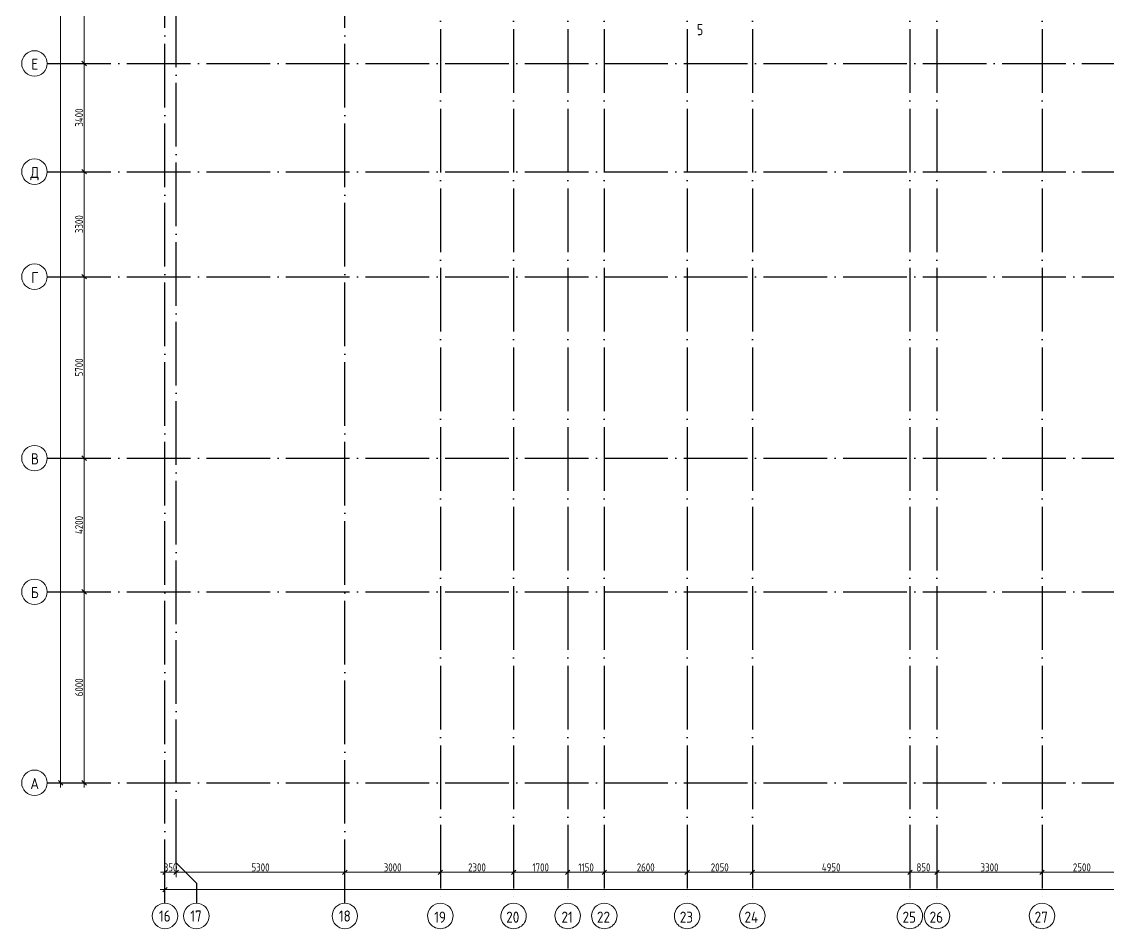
# Model space of a CAD drawing. Header units: millimetres. Extents: x -68946 to 288321, y -402657 to 324925.
# Drawn here: x 77406 to 111536, y 112621 to 141134 of the extents above; entities that cross this region are included whole.
import ezdxf

# ---------------------------------------------------------------- set-up
doc = ezdxf.new("R2010")
doc.units = ezdxf.units.MM
doc.linetypes.add('ADSK_Линия сетки', pattern=[2500, 2000, -250, 0, -250])
doc.layers.get('Defpoints').update_dxf_attribs({"color": 250})
for name, color, linetype, lineweight in [('A-ANNO-DIMS', 250, 'Continuous', 9), ('G-ANNO-SYMB-3', 250, 'Continuous', 9), ('Оси', 250, 'Continuous', 9), ('Оси-1', 250, 'ADSK_Линия сетки', 9)]:
    doc.layers.add(name, color=color, linetype=linetype, lineweight=lineweight)
doc.styles.add('GOST Common', font='', dxfattribs={"width": 0.9, "height": 350})
doc.styles.add('GOST Common_1', font='', dxfattribs={"width": 0.9, "height": 250})
doc.styles.add('А3', font='ГОСТ тип А.ttf')
doc.styles.get('GOST Common').set_extended_font_data('GOST Common')
doc.styles.get('GOST Common_1').set_extended_font_data('GOST Common')
doc.dimstyles.new('ADSK_Основной_2_5_мм', dxfattribs={"dimscale": 304.8, "dimtxt": 0.824897, "dimasz": 0.463911, "dimexe": 0.492126, "dimexo": 0.001615, "dimgap": 0.098425, "dimtad": 1, "dimdec": 0, "dimlfac": 304.8, "dimdsep": 46, "dimtxsty": 'GOST Common_1', "dimblk1": 'OBLIQUE', "dimblk2": 'OBLIQUE', "dimsah": 1, "dimcen": 0.09, "dimdle": 0.492126, "dimazin": 0, "dimtfac": 1, "dimtdec": 4, "dimtix": 1, "dimtmove": 0, "dimatfit": 3, "dimfxl": 1, "dimtvp": 1, "dimtolj": 1, "dimtzin": 0, "dimlwd": 9, "dimlwe": 9, "dimarcsym": 2})

# ---------------------------------------------------------------- blocks, each defined once
blk = doc.blocks.new('Ось сетки - Круг_Ø8 мм-39983606-АР1_Маркировочный план подвала_ Блок 2_ 3')
at = {"layer": 'Оси'}
for start, end in [(360, 180), (180, 360)]:
    blk.add_arc((0, 0), 4, start, end, dxfattribs=at)
blk = doc.blocks.new('_Oblique')
at = {"color": 0, "linetype": 'ByBlock', "lineweight": -2}
blk.add_line((-0.5, -0.5), (0.5, 0.5), dxfattribs=at)
blk = doc.blocks.new('*D5665')
at = {"layer": 'A-ANNO-DIMS', "color": 0, "lineweight": 9, "transparency": 16777216}
for p, q in [((82256, 114708), (82256, 114260)), ((81906, 114410), (81764, 114410)), ((81906, 114509), (81906, 114260)), ((81906, 114410), (82256, 114410)), ((82256, 114410), (82397, 114410))]:
    blk.add_line(p, q, dxfattribs=at)
at = {"layer": 'Defpoints', "color": 0, "transparency": 16777216}
for p in [(82256, 114708), (81906, 114510), (82256, 114410)]:
    blk.add_point(p, dxfattribs=at)
at = {"layer": 'A-ANNO-DIMS', "color": 0, "lineweight": 9, "transparency": 16777216, "xscale": 141.4, "yscale": 141.4, "zscale": 141.4}
blk.add_blockref('_Oblique', (81906, 114410), dxfattribs=at)
at = {"layer": 'A-ANNO-DIMS', "color": 0, "lineweight": 9, "transparency": 16777216, "xscale": 141.4, "yscale": 141.4, "zscale": 141.4, "rotation": 180}
blk.add_blockref('_Oblique', (82256, 114410), dxfattribs=at)
at = {"layer": 'A-ANNO-DIMS', "color": 0, "lineweight": 25, "transparency": 16777216, "insert": (82081, 114565), "char_height": 251.4, "width": 567.63, "attachment_point": 5, "style": 'А3'}
blk.add_mtext('\\A1;350', dxfattribs=at)
blk = doc.blocks.new('*D5666')
at = {"layer": 'A-ANNO-DIMS', "color": 0, "lineweight": 9, "transparency": 16777216}
for p, q in [((82256, 114708), (82256, 114260)), ((82106, 114410), (87706, 114410)), ((87556, 114509), (87556, 114260))]:
    blk.add_line(p, q, dxfattribs=at)
at = {"layer": 'Defpoints', "color": 0, "transparency": 16777216}
for p in [(82256, 114708), (87556, 114510), (87556, 114410)]:
    blk.add_point(p, dxfattribs=at)
at = {"layer": 'A-ANNO-DIMS', "color": 0, "lineweight": 9, "transparency": 16777216, "xscale": 141.4, "yscale": 141.4, "zscale": 141.4, "rotation": 180}
blk.add_blockref('_Oblique', (82256, 114410), dxfattribs=at)
at = {"layer": 'A-ANNO-DIMS', "color": 0, "lineweight": 9, "transparency": 16777216, "xscale": 141.4, "yscale": 141.4, "zscale": 141.4}
blk.add_blockref('_Oblique', (87556, 114410), dxfattribs=at)
at = {"layer": 'A-ANNO-DIMS', "color": 0, "lineweight": 25, "transparency": 16777216, "insert": (84906, 114565), "char_height": 251.4, "width": 756.84, "attachment_point": 5, "style": 'А3'}
blk.add_mtext('\\A1;5300', dxfattribs=at)
blk = doc.blocks.new('*D5667')
at = {"layer": 'A-ANNO-DIMS', "color": 0, "lineweight": 9, "transparency": 16777216}
for p, q in [((87406, 114410), (90706, 114410)), ((87556, 114509), (87556, 114260)), ((90556, 114509), (90556, 114260))]:
    blk.add_line(p, q, dxfattribs=at)
at = {"layer": 'Defpoints', "color": 0, "transparency": 16777216}
for p in [(87556, 114510), (90556, 114510), (90556, 114410)]:
    blk.add_point(p, dxfattribs=at)
at = {"layer": 'A-ANNO-DIMS', "color": 0, "lineweight": 9, "transparency": 16777216, "xscale": 141.4, "yscale": 141.4, "zscale": 141.4, "rotation": 180}
blk.add_blockref('_Oblique', (87556, 114410), dxfattribs=at)
at = {"layer": 'A-ANNO-DIMS', "color": 0, "lineweight": 9, "transparency": 16777216, "xscale": 141.4, "yscale": 141.4, "zscale": 141.4}
blk.add_blockref('_Oblique', (90556, 114410), dxfattribs=at)
at = {"layer": 'A-ANNO-DIMS', "color": 0, "lineweight": 25, "transparency": 16777216, "insert": (89056, 114565), "char_height": 251.4, "width": 756.84, "attachment_point": 5, "style": 'А3'}
blk.add_mtext('\\A1;3000', dxfattribs=at)
blk = doc.blocks.new('*D5668')
at = {"layer": 'A-ANNO-DIMS', "color": 0, "lineweight": 9, "transparency": 16777216}
for p, q in [((90406, 114410), (93006, 114410)), ((90556, 114509), (90556, 114260)), ((92856, 114509), (92856, 114260))]:
    blk.add_line(p, q, dxfattribs=at)
at = {"layer": 'Defpoints', "color": 0, "transparency": 16777216}
for p in [(90556, 114510), (92856, 114510), (92856, 114410)]:
    blk.add_point(p, dxfattribs=at)
at = {"layer": 'A-ANNO-DIMS', "color": 0, "lineweight": 9, "transparency": 16777216, "xscale": 141.4, "yscale": 141.4, "zscale": 141.4, "rotation": 180}
blk.add_blockref('_Oblique', (90556, 114410), dxfattribs=at)
at = {"layer": 'A-ANNO-DIMS', "color": 0, "lineweight": 9, "transparency": 16777216, "xscale": 141.4, "yscale": 141.4, "zscale": 141.4}
blk.add_blockref('_Oblique', (92856, 114410), dxfattribs=at)
at = {"layer": 'A-ANNO-DIMS', "color": 0, "lineweight": 25, "transparency": 16777216, "insert": (91706, 114565), "char_height": 251.4, "width": 756.84, "attachment_point": 5, "style": 'А3'}
blk.add_mtext('\\A1;2300', dxfattribs=at)
blk = doc.blocks.new('*D5669')
at = {"layer": 'A-ANNO-DIMS', "color": 0, "lineweight": 9, "transparency": 16777216}
for p, q in [((92706, 114410), (94706, 114410)), ((92856, 114509), (92856, 114260)), ((94556, 114509), (94556, 114260))]:
    blk.add_line(p, q, dxfattribs=at)
at = {"layer": 'Defpoints', "color": 0, "transparency": 16777216}
for p in [(92856, 114510), (94556, 114510), (94556, 114410)]:
    blk.add_point(p, dxfattribs=at)
at = {"layer": 'A-ANNO-DIMS', "color": 0, "lineweight": 9, "transparency": 16777216, "xscale": 141.4, "yscale": 141.4, "zscale": 141.4, "rotation": 180}
blk.add_blockref('_Oblique', (92856, 114410), dxfattribs=at)
at = {"layer": 'A-ANNO-DIMS', "color": 0, "lineweight": 9, "transparency": 16777216, "xscale": 141.4, "yscale": 141.4, "zscale": 141.4}
blk.add_blockref('_Oblique', (94556, 114410), dxfattribs=at)
at = {"layer": 'A-ANNO-DIMS', "color": 0, "lineweight": 25, "transparency": 16777216, "insert": (93706, 114565), "char_height": 251.4, "width": 700.59, "attachment_point": 5, "style": 'А3'}
blk.add_mtext('\\A1;1700', dxfattribs=at)
blk = doc.blocks.new('*D5670')
at = {"layer": 'A-ANNO-DIMS', "color": 0, "lineweight": 9, "transparency": 16777216}
for p, q in [((94406, 114410), (95856, 114410)), ((94556, 114509), (94556, 114260)), ((95706, 114509), (95706, 114260))]:
    blk.add_line(p, q, dxfattribs=at)
at = {"layer": 'Defpoints', "color": 0, "transparency": 16777216}
for p in [(94556, 114510), (95706, 114510), (95706, 114410)]:
    blk.add_point(p, dxfattribs=at)
at = {"layer": 'A-ANNO-DIMS', "color": 0, "lineweight": 9, "transparency": 16777216, "xscale": 141.4, "yscale": 141.4, "zscale": 141.4, "rotation": 180}
blk.add_blockref('_Oblique', (94556, 114410), dxfattribs=at)
at = {"layer": 'A-ANNO-DIMS', "color": 0, "lineweight": 9, "transparency": 16777216, "xscale": 141.4, "yscale": 141.4, "zscale": 141.4}
blk.add_blockref('_Oblique', (95706, 114410), dxfattribs=at)
at = {"layer": 'A-ANNO-DIMS', "color": 0, "lineweight": 25, "transparency": 16777216, "insert": (95131, 114565), "char_height": 251.4, "width": 644.34, "attachment_point": 5, "style": 'А3'}
blk.add_mtext('\\A1;1150', dxfattribs=at)
blk = doc.blocks.new('*D5671')
at = {"layer": 'A-ANNO-DIMS', "color": 0, "lineweight": 9, "transparency": 16777216}
for p, q in [((95556, 114410), (98456, 114410)), ((95706, 114509), (95706, 114260)), ((98306, 114509), (98306, 114260))]:
    blk.add_line(p, q, dxfattribs=at)
at = {"layer": 'Defpoints', "color": 0, "transparency": 16777216}
for p in [(95706, 114510), (98306, 114510), (98306, 114410)]:
    blk.add_point(p, dxfattribs=at)
at = {"layer": 'A-ANNO-DIMS', "color": 0, "lineweight": 9, "transparency": 16777216, "xscale": 141.4, "yscale": 141.4, "zscale": 141.4, "rotation": 180}
blk.add_blockref('_Oblique', (95706, 114410), dxfattribs=at)
at = {"layer": 'A-ANNO-DIMS', "color": 0, "lineweight": 9, "transparency": 16777216, "xscale": 141.4, "yscale": 141.4, "zscale": 141.4}
blk.add_blockref('_Oblique', (98306, 114410), dxfattribs=at)
at = {"layer": 'A-ANNO-DIMS', "color": 0, "lineweight": 25, "transparency": 16777216, "insert": (97006, 114565), "char_height": 251.4, "width": 756.84, "attachment_point": 5, "style": 'А3'}
blk.add_mtext('\\A1;2600', dxfattribs=at)
blk = doc.blocks.new('*D5672')
at = {"layer": 'A-ANNO-DIMS', "color": 0, "lineweight": 9, "transparency": 16777216}
for p, q in [((98156, 114410), (100506, 114410)), ((98306, 114509), (98306, 114260)), ((100356, 114509), (100356, 114260))]:
    blk.add_line(p, q, dxfattribs=at)
at = {"layer": 'Defpoints', "color": 0, "transparency": 16777216}
for p in [(98306, 114510), (100356, 114510), (100356, 114410)]:
    blk.add_point(p, dxfattribs=at)
at = {"layer": 'A-ANNO-DIMS', "color": 0, "lineweight": 9, "transparency": 16777216, "xscale": 141.4, "yscale": 141.4, "zscale": 141.4, "rotation": 180}
blk.add_blockref('_Oblique', (98306, 114410), dxfattribs=at)
at = {"layer": 'A-ANNO-DIMS', "color": 0, "lineweight": 9, "transparency": 16777216, "xscale": 141.4, "yscale": 141.4, "zscale": 141.4}
blk.add_blockref('_Oblique', (100356, 114410), dxfattribs=at)
at = {"layer": 'A-ANNO-DIMS', "color": 0, "lineweight": 25, "transparency": 16777216, "insert": (99331, 114565), "char_height": 251.4, "width": 756.84, "attachment_point": 5, "style": 'А3'}
blk.add_mtext('\\A1;2050', dxfattribs=at)
blk = doc.blocks.new('*D5673')
at = {"layer": 'A-ANNO-DIMS', "color": 0, "lineweight": 9, "transparency": 16777216}
for p, q in [((100206, 114410), (105456, 114410)), ((100356, 114509), (100356, 114260)), ((105306, 114509), (105306, 114260))]:
    blk.add_line(p, q, dxfattribs=at)
at = {"layer": 'Defpoints', "color": 0, "transparency": 16777216}
for p in [(100356, 114510), (105306, 114510), (105306, 114410)]:
    blk.add_point(p, dxfattribs=at)
at = {"layer": 'A-ANNO-DIMS', "color": 0, "lineweight": 9, "transparency": 16777216, "xscale": 141.4, "yscale": 141.4, "zscale": 141.4, "rotation": 180}
blk.add_blockref('_Oblique', (100356, 114410), dxfattribs=at)
at = {"layer": 'A-ANNO-DIMS', "color": 0, "lineweight": 9, "transparency": 16777216, "xscale": 141.4, "yscale": 141.4, "zscale": 141.4}
blk.add_blockref('_Oblique', (105306, 114410), dxfattribs=at)
at = {"layer": 'A-ANNO-DIMS', "color": 0, "lineweight": 25, "transparency": 16777216, "insert": (102831, 114565), "char_height": 251.4, "width": 782.41, "attachment_point": 5, "style": 'А3'}
blk.add_mtext('\\A1;4950', dxfattribs=at)
blk = doc.blocks.new('*D5674')
at = {"layer": 'A-ANNO-DIMS', "color": 0, "lineweight": 9, "transparency": 16777216}
for p, q in [((105156, 114410), (106306, 114410)), ((105306, 114509), (105306, 114260)), ((106156, 114509), (106156, 114260))]:
    blk.add_line(p, q, dxfattribs=at)
at = {"layer": 'Defpoints', "color": 0, "transparency": 16777216}
for p in [(105306, 114510), (106156, 114510), (106156, 114410)]:
    blk.add_point(p, dxfattribs=at)
at = {"layer": 'A-ANNO-DIMS', "color": 0, "lineweight": 9, "transparency": 16777216, "xscale": 141.4, "yscale": 141.4, "zscale": 141.4, "rotation": 180}
blk.add_blockref('_Oblique', (105306, 114410), dxfattribs=at)
at = {"layer": 'A-ANNO-DIMS', "color": 0, "lineweight": 9, "transparency": 16777216, "xscale": 141.4, "yscale": 141.4, "zscale": 141.4}
blk.add_blockref('_Oblique', (106156, 114410), dxfattribs=at)
at = {"layer": 'A-ANNO-DIMS', "color": 0, "lineweight": 25, "transparency": 16777216, "insert": (105731, 114565), "char_height": 251.4, "width": 567.63, "attachment_point": 5, "style": 'А3'}
blk.add_mtext('\\A1;850', dxfattribs=at)
blk = doc.blocks.new('*D5675')
at = {"layer": 'A-ANNO-DIMS', "color": 0, "lineweight": 9, "transparency": 16777216}
for p, q in [((106006, 114410), (109606, 114410)), ((106156, 114509), (106156, 114260)), ((109456, 114509), (109456, 114260))]:
    blk.add_line(p, q, dxfattribs=at)
at = {"layer": 'Defpoints', "color": 0, "transparency": 16777216}
for p in [(106156, 114510), (109456, 114510), (109456, 114410)]:
    blk.add_point(p, dxfattribs=at)
at = {"layer": 'A-ANNO-DIMS', "color": 0, "lineweight": 9, "transparency": 16777216, "xscale": 141.4, "yscale": 141.4, "zscale": 141.4, "rotation": 180}
blk.add_blockref('_Oblique', (106156, 114410), dxfattribs=at)
at = {"layer": 'A-ANNO-DIMS', "color": 0, "lineweight": 9, "transparency": 16777216, "xscale": 141.4, "yscale": 141.4, "zscale": 141.4}
blk.add_blockref('_Oblique', (109456, 114410), dxfattribs=at)
at = {"layer": 'A-ANNO-DIMS', "color": 0, "lineweight": 25, "transparency": 16777216, "insert": (107806, 114565), "char_height": 251.4, "width": 756.84, "attachment_point": 5, "style": 'А3'}
blk.add_mtext('\\A1;3300', dxfattribs=at)
blk = doc.blocks.new('*D5676')
at = {"layer": 'A-ANNO-DIMS', "color": 0, "lineweight": 9, "transparency": 16777216}
for p, q in [((109306, 114410), (112106, 114410)), ((109456, 114509), (109456, 114260)), ((111956, 114509), (111956, 114260))]:
    blk.add_line(p, q, dxfattribs=at)
at = {"layer": 'Defpoints', "color": 0, "transparency": 16777216}
for p in [(109456, 114510), (111956, 114510), (111956, 114410)]:
    blk.add_point(p, dxfattribs=at)
at = {"layer": 'A-ANNO-DIMS', "color": 0, "lineweight": 9, "transparency": 16777216, "xscale": 141.4, "yscale": 141.4, "zscale": 141.4, "rotation": 180}
blk.add_blockref('_Oblique', (109456, 114410), dxfattribs=at)
at = {"layer": 'A-ANNO-DIMS', "color": 0, "lineweight": 9, "transparency": 16777216, "xscale": 141.4, "yscale": 141.4, "zscale": 141.4}
blk.add_blockref('_Oblique', (111956, 114410), dxfattribs=at)
at = {"layer": 'A-ANNO-DIMS', "color": 0, "lineweight": 25, "transparency": 16777216, "insert": (110706, 114565), "char_height": 251.4, "width": 756.84, "attachment_point": 5, "style": 'А3'}
blk.add_mtext('\\A1;2500', dxfattribs=at)
blk = doc.blocks.new('*D5700')
at = {"layer": 'A-ANNO-DIMS', "color": 0, "lineweight": 9, "transparency": 16777216}
for p, q in [((79365, 143772), (79365, 139672)), ((79464, 143622), (79215, 143622)), ((79464, 139822), (79215, 139822))]:
    blk.add_line(p, q, dxfattribs=at)
at = {"layer": 'Defpoints', "color": 0, "transparency": 16777216}
for p in [(79465, 143622), (79365, 139822), (79465, 139822)]:
    blk.add_point(p, dxfattribs=at)
at = {"layer": 'A-ANNO-DIMS', "color": 0, "lineweight": 9, "transparency": 16777216, "xscale": 141.4, "yscale": 141.4, "zscale": 141.4}
for p, rotation in [((79365, 143622), 90), ((79365, 139822), 270)]:
    blk.add_blockref('_Oblique', p, dxfattribs=dict(at, rotation=rotation))
at = {"layer": 'A-ANNO-DIMS', "color": 0, "lineweight": 25, "transparency": 16777216, "insert": (79209, 141722), "char_height": 251.4, "width": 756.84, "attachment_point": 5, "rotation": 90, "style": 'А3'}
blk.add_mtext('\\A1;3800', dxfattribs=at)
blk = doc.blocks.new('*D5701')
at = {"layer": 'A-ANNO-DIMS', "color": 0, "lineweight": 9, "transparency": 16777216}
for p, q in [((79365, 139972), (79365, 136272)), ((79464, 139822), (79215, 139822)), ((79464, 136422), (79215, 136422))]:
    blk.add_line(p, q, dxfattribs=at)
at = {"layer": 'Defpoints', "color": 0, "transparency": 16777216}
for p in [(79465, 139822), (79365, 136422), (79465, 136422)]:
    blk.add_point(p, dxfattribs=at)
at = {"layer": 'A-ANNO-DIMS', "color": 0, "lineweight": 9, "transparency": 16777216, "xscale": 141.4, "yscale": 141.4, "zscale": 141.4}
for p, rotation in [((79365, 139822), 90), ((79365, 136422), 270)]:
    blk.add_blockref('_Oblique', p, dxfattribs=dict(at, rotation=rotation))
at = {"layer": 'A-ANNO-DIMS', "color": 0, "lineweight": 25, "transparency": 16777216, "insert": (79209, 138122), "char_height": 251.4, "width": 782.41, "attachment_point": 5, "rotation": 90, "style": 'А3'}
blk.add_mtext('\\A1;3400', dxfattribs=at)
blk = doc.blocks.new('*D5702')
at = {"layer": 'A-ANNO-DIMS', "color": 0, "lineweight": 9, "transparency": 16777216}
for p, q in [((79365, 136572), (79365, 132972)), ((79464, 136422), (79215, 136422)), ((79464, 133122), (79215, 133122))]:
    blk.add_line(p, q, dxfattribs=at)
at = {"layer": 'Defpoints', "color": 0, "transparency": 16777216}
for p in [(79465, 136422), (79365, 133122), (79465, 133122)]:
    blk.add_point(p, dxfattribs=at)
at = {"layer": 'A-ANNO-DIMS', "color": 0, "lineweight": 9, "transparency": 16777216, "xscale": 141.4, "yscale": 141.4, "zscale": 141.4}
for p, rotation in [((79365, 136422), 90), ((79365, 133122), 270)]:
    blk.add_blockref('_Oblique', p, dxfattribs=dict(at, rotation=rotation))
at = {"layer": 'A-ANNO-DIMS', "color": 0, "lineweight": 25, "transparency": 16777216, "insert": (79209, 134772), "char_height": 251.4, "width": 756.84, "attachment_point": 5, "rotation": 90, "style": 'А3'}
blk.add_mtext('\\A1;3300', dxfattribs=at)
blk = doc.blocks.new('*D5703')
at = {"layer": 'A-ANNO-DIMS', "color": 0, "lineweight": 9, "transparency": 16777216}
for p, q in [((79464, 133122), (79215, 133122)), ((79365, 133272), (79365, 127272)), ((79464, 127422), (79215, 127422))]:
    blk.add_line(p, q, dxfattribs=at)
at = {"layer": 'Defpoints', "color": 0, "transparency": 16777216}
for p in [(79465, 133122), (79365, 127422), (79465, 127422)]:
    blk.add_point(p, dxfattribs=at)
at = {"layer": 'A-ANNO-DIMS', "color": 0, "lineweight": 9, "transparency": 16777216, "xscale": 141.4, "yscale": 141.4, "zscale": 141.4}
for p, rotation in [((79365, 133122), 90), ((79365, 127422), 270)]:
    blk.add_blockref('_Oblique', p, dxfattribs=dict(at, rotation=rotation))
at = {"layer": 'A-ANNO-DIMS', "color": 0, "lineweight": 25, "transparency": 16777216, "insert": (79209, 130272), "char_height": 251.4, "width": 756.84, "attachment_point": 5, "rotation": 90, "style": 'А3'}
blk.add_mtext('\\A1;5700', dxfattribs=at)
blk = doc.blocks.new('*D5704')
at = {"layer": 'A-ANNO-DIMS', "color": 0, "lineweight": 9, "transparency": 16777216}
for p, q in [((79464, 127422), (79215, 127422)), ((79365, 127572), (79365, 123072)), ((79464, 123222), (79215, 123222))]:
    blk.add_line(p, q, dxfattribs=at)
at = {"layer": 'Defpoints', "color": 0, "transparency": 16777216}
for p in [(79465, 127422), (79365, 123222), (79465, 123222)]:
    blk.add_point(p, dxfattribs=at)
at = {"layer": 'A-ANNO-DIMS', "color": 0, "lineweight": 9, "transparency": 16777216, "xscale": 141.4, "yscale": 141.4, "zscale": 141.4}
for p, rotation in [((79365, 127422), 90), ((79365, 123222), 270)]:
    blk.add_blockref('_Oblique', p, dxfattribs=dict(at, rotation=rotation))
at = {"layer": 'A-ANNO-DIMS', "color": 0, "lineweight": 25, "transparency": 16777216, "insert": (79209, 125322), "char_height": 251.4, "width": 782.41, "attachment_point": 5, "rotation": 90, "style": 'А3'}
blk.add_mtext('\\A1;4200', dxfattribs=at)
blk = doc.blocks.new('*D5705')
at = {"layer": 'A-ANNO-DIMS', "color": 0, "lineweight": 9, "transparency": 16777216}
for p, q in [((79464, 123222), (79215, 123222)), ((79365, 123372), (79365, 117072)), ((79464, 117222), (79215, 117222))]:
    blk.add_line(p, q, dxfattribs=at)
at = {"layer": 'Defpoints', "color": 0, "transparency": 16777216}
for p in [(79465, 123222), (79365, 117222), (79465, 117222)]:
    blk.add_point(p, dxfattribs=at)
at = {"layer": 'A-ANNO-DIMS', "color": 0, "lineweight": 9, "transparency": 16777216, "xscale": 141.4, "yscale": 141.4, "zscale": 141.4}
for p, rotation in [((79365, 123222), 90), ((79365, 117222), 270)]:
    blk.add_blockref('_Oblique', p, dxfattribs=dict(at, rotation=rotation))
at = {"layer": 'A-ANNO-DIMS', "color": 0, "lineweight": 25, "transparency": 16777216, "insert": (79209, 120222), "char_height": 251.4, "width": 756.84, "attachment_point": 5, "rotation": 90, "style": 'А3'}
blk.add_mtext('\\A1;6000', dxfattribs=at)
blk = doc.blocks.new('*D5601')
at = {"layer": 'A-ANNO-DIMS', "color": 0, "lineweight": 9, "transparency": 16777216}
for p, q in [((78726, 175572), (78477, 175572)), ((78627, 175722), (78627, 117072)), ((78726, 117222), (78477, 117222))]:
    blk.add_line(p, q, dxfattribs=at)
at = {"layer": 'Defpoints', "color": 0, "transparency": 16777216}
for p in [(78727, 175572), (78627, 117222), (78727, 117222)]:
    blk.add_point(p, dxfattribs=at)
at = {"layer": 'A-ANNO-DIMS', "color": 0, "lineweight": 9, "transparency": 16777216, "xscale": 141.4, "yscale": 141.4, "zscale": 141.4}
for p, rotation in [((78627, 175572), 90), ((78627, 117222), 270)]:
    blk.add_blockref('_Oblique', p, dxfattribs=dict(at, rotation=rotation))
at = {"layer": 'A-ANNO-DIMS', "color": 0, "lineweight": 25, "transparency": 16777216, "insert": (78471, 146397), "char_height": 251.4, "width": 946.05, "attachment_point": 5, "rotation": 90, "style": 'А3'}
blk.add_mtext('\\A1;58350', dxfattribs=at)
blk = doc.blocks.new('*D5657')
at = {"layer": 'A-ANNO-DIMS', "color": 0, "lineweight": 9, "transparency": 16777216}
for p, q in [((81756, 113866), (165656, 113866)), ((81906, 113965), (81906, 113716)), ((165506, 113965), (165506, 113716))]:
    blk.add_line(p, q, dxfattribs=at)
at = {"layer": 'Defpoints', "color": 0, "transparency": 16777216}
for p in [(81906, 113966), (165506, 113966), (165506, 113866)]:
    blk.add_point(p, dxfattribs=at)
at = {"layer": 'A-ANNO-DIMS', "color": 0, "lineweight": 9, "transparency": 16777216, "xscale": 141.4, "yscale": 141.4, "zscale": 141.4, "rotation": 180}
blk.add_blockref('_Oblique', (81906, 113866), dxfattribs=at)
at = {"layer": 'A-ANNO-DIMS', "color": 0, "lineweight": 9, "transparency": 16777216, "xscale": 141.4, "yscale": 141.4, "zscale": 141.4}
blk.add_blockref('_Oblique', (165506, 113866), dxfattribs=at)
at = {"layer": 'A-ANNO-DIMS', "color": 0, "lineweight": 25, "transparency": 16777216, "insert": (123706, 114021), "char_height": 251.4, "width": 946.05, "attachment_point": 5, "style": 'А3'}
blk.add_mtext('\\A1;83600', dxfattribs=at)

msp = doc.modelspace()

# ---------------------------------------------------------------- linework, layer by layer
at = {"layer": 'Оси', "lineweight": 25}
for p, q in [((82255.5784, 114708.4326), (82890.5784, 114073.4326)), ((82890.5784, 114073.4326), (82890.5784, 113438.4326))]:
    msp.add_line(p, q, dxfattribs=at)
at = {"layer": 'Оси-1', "lineweight": 25}
for p, q in [((82255.5784, 114708.4326), (82255.5784, 178399.2771)), ((87555.5784, 113438.4326), (87555.5784, 178399.2771)), ((90555.5784, 178399.2771), (90555.5784, 113438.4326)), ((92855.5784, 178399.2771), (92855.5784, 113438.4326)), ((94555.5784, 178399.2771), (94555.5784, 113438.4326)), ((95705.5786, 178399.2771), (95705.5786, 113438.4326)), ((98305.5786, 178399.2771), (98305.5786, 113438.4326)), ((100355.5784, 178399.2771), (100355.5784, 113438.4326)), ((105305.5784, 178399.2771), (105305.5784, 113438.4326)), ((106155.5788, 178399.2771), (106155.5788, 113438.4326)), ((109455.5788, 178399.2771), (109455.5788, 113438.4326)), ((81905.5784, 113438.4326), (81905.5784, 177129.2771)), ((78205.6799, 139822.2725), (169576.458, 139822.2725)), ((78205.6799, 136422.2725), (169576.458, 136422.2725)), ((78205.6799, 133122.2725), (169576.458, 133122.2725)), ((78205.6799, 127422.2725), (169576.458, 127422.2725)), ((78205.6799, 123222.2725), (169576.458, 123222.2725)), ((78205.6799, 117222.2725), (169576.458, 117222.2725))]:
    msp.add_line(p, q, dxfattribs=at)

# ---------------------------------------------------------------- block references
at = {"layer": 'Оси', "lineweight": 25, "xscale": 99.99999999999993, "yscale": 99.99999999999993, "zscale": 99.99999999999993}
for p, rotation in [((77805.6799, 139822.2725), 269.9999999999994), ((77805.6799, 136422.2725), 269.9999999999994), ((77805.6799, 133122.2725), 269.9999999999994), ((77805.6799, 127422.2725), 269.9999999999994), ((77805.6799, 123222.2725), 269.9999999999994), ((77805.6799, 117222.2725), 269.9999999999994), ((90555.5784, 113038.4326), 180), ((92855.5784, 113038.4326), 180), ((94555.5784, 113038.4326), 180), ((95705.5786, 113038.4326), 180), ((98305.5786, 113038.4326), 180), ((100355.5784, 113038.4326), 180), ((105305.5784, 113038.4326), 180), ((106155.5788, 113038.4326), 180), ((109455.5788, 113038.4326), 180)]:
    msp.add_blockref('Ось сетки - Круг_Ø8 мм-39983606-АР1_Маркировочный план подвала_ Блок 2_ 3', p, dxfattribs=dict(at, rotation=rotation))
for p in [(81905.5784, 113038.4326), (82890.5784, 113038.4326), (87555.5784, 113038.4326)]:
    msp.add_blockref('Ось сетки - Круг_Ø8 мм-39983606-АР1_Маркировочный план подвала_ Блок 2_ 3', p, dxfattribs=at)

# ---------------------------------------------------------------- texts
at = {"layer": 'G-ANNO-SYMB-3', "lineweight": 25, "insert": (98616.2002, 141060.4478), "char_height": 350, "width": 243.713, "attachment_point": 1, "style": 'GOST Common_1'}
msp.add_mtext('\\fGOST Common|b0|i0|c204|p34|;\\W.8;5', dxfattribs=at)
at = {"layer": 'Оси', "lineweight": 25, "char_height": 350, "attachment_point": 1, "style": 'GOST Common'}
for s, insert, width in [('\\fGOST Common|b0|i0|c204|p34|;\\W.9;Е', (77707.207, 139974.8595), 274.177125), ('\\fGOST Common|b0|i0|c204|p34|;\\W.9;Д', (77677.507, 136574.8595), 346.329), ('\\fGOST Common|b0|i0|c204|p34|;\\W.9;Г', (77707.207, 133274.8595), 274.177125), ('\\fGOST Common|b0|i0|c204|p34|;\\W.9;В', (77692.357, 127574.8595), 310.253062), ('\\fGOST Common|b0|i0|c204|p34|;\\W.9;Б', (77692.357, 123374.8595), 310.253062), ('\\fGOST Common|b0|i0|c204|p34|;\\W.9;А', (77677.507, 117374.8595), 346.329), ('16', (81714.3978, 113210.966), 461.772), ('17', (82699.3978, 113210.966), 461.772), ('18', (87364.3978, 113210.966), 461.772), ('19', (90359.7591, 113175.7117), 461.772), ('20', (92624.2091, 113175.7117), 548.35425), ('21', (94359.7591, 113175.7117), 461.772), ('22', (95474.2092, 113175.7117), 548.35425), ('23', (98076.9092, 113175.7117), 541.139062), ('24', (100108.9091, 113175.7117), 584.430187), ('25', (105074.2091, 113175.7117), 548.35425), ('26', (105924.2094, 113175.7117), 548.35425), ('27', (109224.2094, 113175.7117), 548.35425)]:
    msp.add_mtext(s, dxfattribs=dict(at, insert=insert, width=width))

# ---------------------------------------------------------------- dimensions: what is measured, and where the dimension line sits
at = {"layer": 'A-ANNO-DIMS', "lineweight": 25}
for base, p1, p2, override, picture, middle in [((78626.9795, 117222.2725), (78726.9644, 175572.2725), (78726.9644, 117222.2725), {"dimlfac": 1, "dimpost": '<>', "dimtxsty": 'А3', "dimfxl": 58350}, '*D5601', (78471.2651, 146397.2725)), ((79364.6978, 139822.2725), (79464.6827, 143622.2725), (79464.6827, 139822.2725), {"dimlfac": 1, "dimpost": '<>', "dimtxsty": 'А3', "dimfxl": 3800}, '*D5700', (79208.9834, 141722.2725)), ((79364.6978, 136422.2725), (79464.6827, 139822.2725), (79464.6827, 136422.2725), {"dimlfac": 1, "dimpost": '<>', "dimtxsty": 'А3', "dimfxl": 3400}, '*D5701', (79208.9834, 138122.2725)), ((79364.6978, 133122.2725), (79464.6827, 136422.2725), (79464.6827, 133122.2725), {"dimlfac": 1, "dimpost": '<>', "dimtxsty": 'А3', "dimfxl": 3300}, '*D5702', (79208.9834, 134772.2725)), ((79364.6978, 127422.2725), (79464.6827, 133122.2725), (79464.6827, 127422.2725), {"dimlfac": 1, "dimpost": '<>', "dimtxsty": 'А3', "dimfxl": 5700}, '*D5703', (79208.9834, 130272.2725)), ((79364.6978, 123222.2725), (79464.6827, 127422.2725), (79464.6827, 123222.2725), {"dimlfac": 1, "dimpost": '<>', "dimtxsty": 'А3', "dimfxl": 4200}, '*D5704', (79208.9834, 125322.2725)), ((79364.6978, 117222.2725), (79464.6827, 123222.2725), (79464.6827, 117222.2725), {"dimlfac": 1, "dimpost": '<>', "dimtxsty": 'А3', "dimfxl": 6000}, '*D5705', (79208.9834, 120222.2725))]:
    dim = msp.add_linear_dim(base=base, p1=p1, p2=p2, angle=90, dimstyle='ADSK_Основной_2_5_мм', override=override, dxfattribs=at)
    dim.commit()
    dim.dimension.update_dxf_attribs({"geometry": picture, "text_midpoint": middle})
for base, p1, p2, override, picture, middle in [((82255.5784, 114409.7207), (81905.5784, 114509.7056), (82255.5784, 114708.4326), {"dimlfac": 1, "dimpost": '<>', "dimtxsty": 'А3', "dimfxl": 402.482809}, '*D5665', (82080.5784, 114565.4351)), ((87555.5784, 114409.7207), (82255.5784, 114708.4326), (87555.5784, 114509.7056), {"dimlfac": 1, "dimpost": '<>', "dimtxsty": 'А3', "dimfxl": 5303.724391}, '*D5666', (84905.5784, 114565.4351)), ((90555.5784, 114409.7207), (87555.5784, 114509.7056), (90555.5784, 114509.7056), {"dimlfac": 1, "dimpost": '<>', "dimtxsty": 'А3', "dimfxl": 3000}, '*D5667', (89055.5784, 114565.4351)), ((92855.5784, 114409.7207), (90555.5784, 114509.7056), (92855.5784, 114509.7056), {"dimlfac": 1, "dimpost": '<>', "dimtxsty": 'А3', "dimfxl": 2300}, '*D5668', (91705.5784, 114565.4351)), ((94555.5784, 114409.7207), (92855.5784, 114509.7056), (94555.5784, 114509.7056), {"dimlfac": 1, "dimpost": '<>', "dimtxsty": 'А3', "dimfxl": 1700}, '*D5669', (93705.5784, 114565.4351)), ((95705.5786, 114409.7207), (94555.5784, 114509.7056), (95705.5786, 114509.7056), {"dimlfac": 1, "dimpost": '<>', "dimtxsty": 'А3', "dimfxl": 1150.00013}, '*D5670', (95130.5785, 114565.4351)), ((98305.5786, 114409.7207), (95705.5786, 114509.7056), (98305.5786, 114509.7056), {"dimlfac": 1, "dimpost": '<>', "dimtxsty": 'А3', "dimfxl": 2600}, '*D5671', (97005.5786, 114565.4351)), ((100355.5784, 114409.7207), (98305.5786, 114509.7056), (100355.5784, 114509.7056), {"dimlfac": 1, "dimpost": '<>', "dimtxsty": 'А3', "dimfxl": 2049.99987}, '*D5672', (99330.5785, 114565.4351)), ((105305.5784, 114409.7207), (100355.5784, 114509.7056), (105305.5784, 114509.7056), {"dimlfac": 1, "dimpost": '<>', "dimtxsty": 'А3', "dimfxl": 4950}, '*D5673', (102830.5784, 114565.4351)), ((106155.5788, 114409.7207), (105305.5784, 114509.7056), (106155.5788, 114509.7056), {"dimlfac": 1, "dimpost": '<>', "dimtxsty": 'А3', "dimfxl": 850.000334}, '*D5674', (105730.5786, 114565.4351)), ((109455.5788, 114409.7207), (106155.5788, 114509.7056), (109455.5788, 114509.7056), {"dimlfac": 1, "dimpost": '<>', "dimtxsty": 'А3', "dimfxl": 3300}, '*D5675', (107805.5788, 114565.4351)), ((111955.5791, 114409.7207), (109455.5788, 114509.7056), (111955.5791, 114509.7056), {"dimlfac": 1, "dimpost": '<>', "dimtxsty": 'А3', "dimfxl": 2500.000333}, '*D5676', (110705.5789, 114565.4351)), ((165505.5794, 113865.7093), (81905.5784, 113965.6942), (165505.5794, 113965.6942), {"dimlfac": 1, "dimpost": '<>', "dimtxsty": 'А3', "dimfxl": 83600.001}, '*D5657', (123705.5789, 114021.4236))]:
    dim = msp.add_linear_dim(base=base, p1=p1, p2=p2, dimstyle='ADSK_Основной_2_5_мм', override=override, dxfattribs=at)
    dim.commit()
    dim.dimension.update_dxf_attribs({"geometry": picture, "text_midpoint": middle})

doc.saveas('drawing.dxf')
